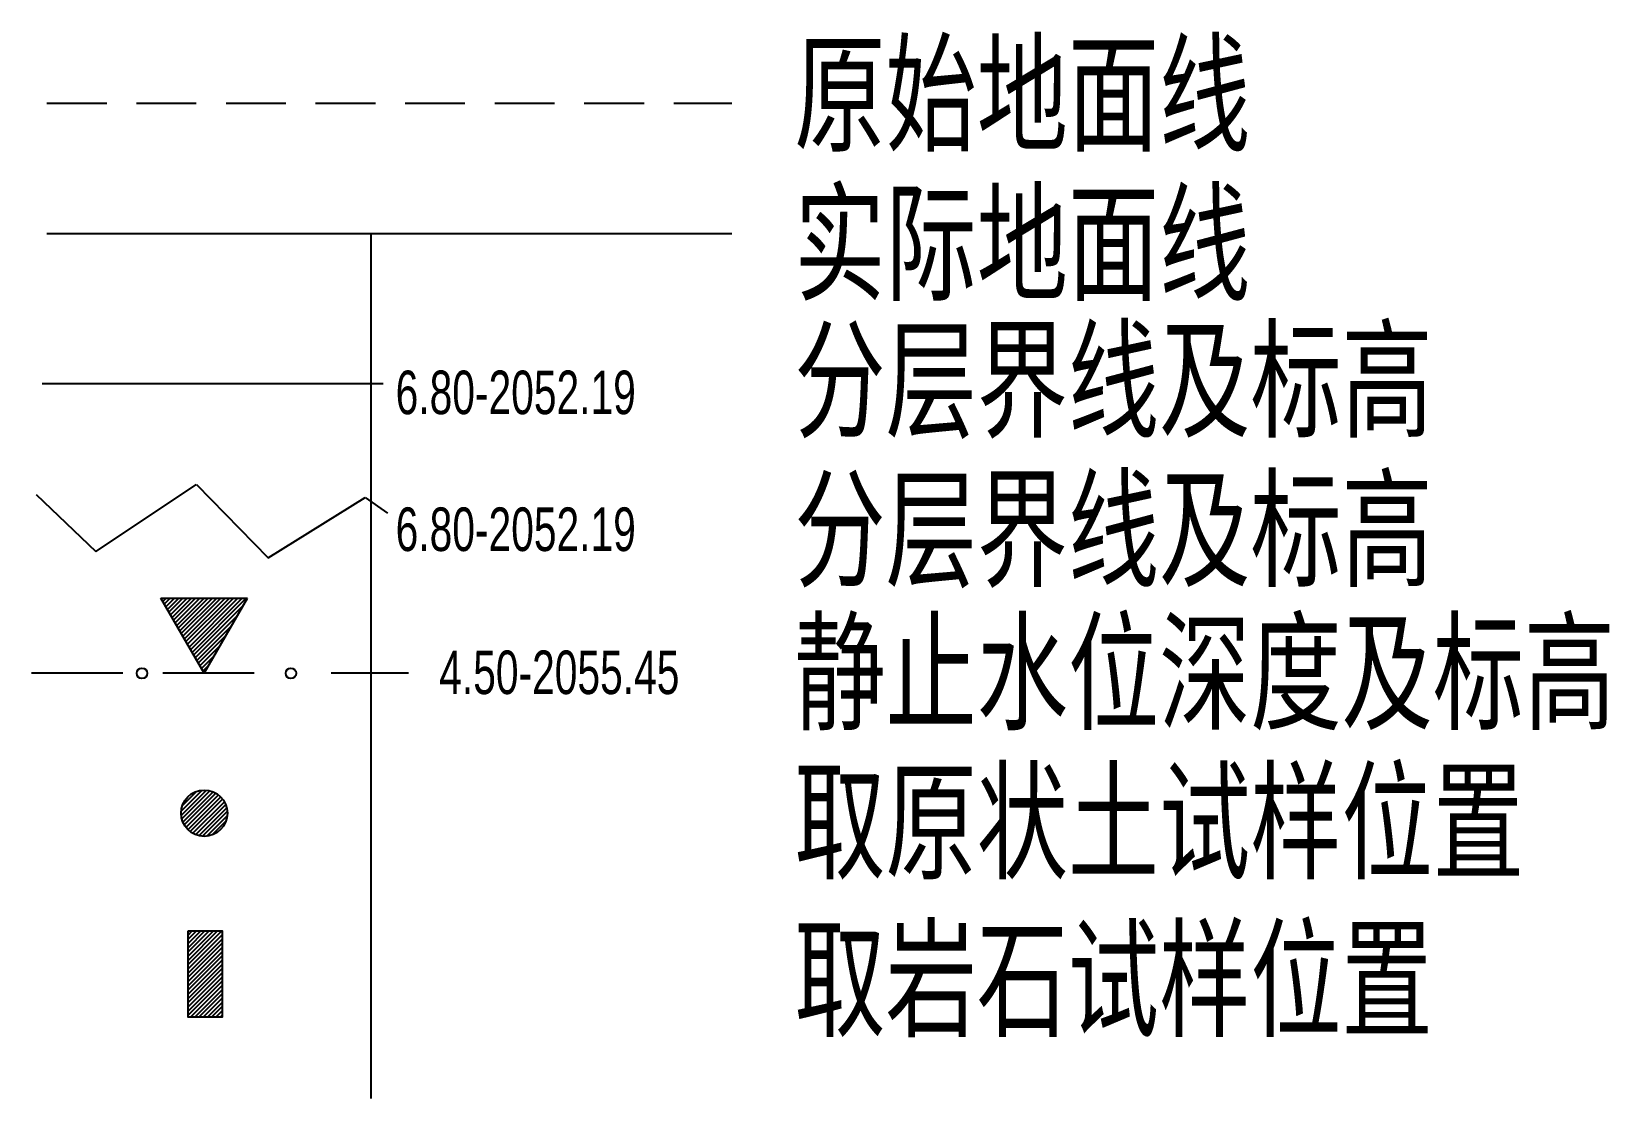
# Model space of a CAD drawing. Extents: x 2.7 to 68.8, y -45.3 to -0.6.
import ezdxf

# ---------------------------------------------------------------- set-up
doc = ezdxf.new("R2010")
doc.units = 0
doc.header["$LTSCALE"] = 10
doc.header["$MEASUREMENT"] = 0
doc.linetypes.add('DASHED2', pattern=[0.375, 0.25, -0.125])
doc.layers.add('GICAD_TLTUKUANG', color=7, linetype='CONTINUOUS')
doc.styles.add('LZ_FONTS_FS', font='hxm.ttf', dxfattribs={"width": 0.7})
pattern_1 = [(45, (-588.95901, 74.85887), (-0.088388348, 0.088388348), [])]

msp = doc.modelspace()

# ---------------------------------------------------------------- hatches: boundary and pattern name
at = {"layer": 'GICAD_TLTUKUANG'}
h = msp.add_hatch(dxfattribs=at)
h.set_pattern_fill('ANSI31', color=256, style=0)
h.set_pattern_definition(pattern_1)
h.paths.add_polyline_path([(9.954, -27.471), (11.769, -24.327), (8.139, -24.327)])
h = msp.add_hatch(dxfattribs=at)
h.set_pattern_fill('ANSI31', color=256, style=0)
h.set_pattern_definition(pattern_1)
edge = h.paths.add_edge_path()
edge.add_arc((9.954, -33.326), 0.97, 0, 360)
h = msp.add_hatch(dxfattribs=at)
h.set_pattern_fill('ANSI31', color=256, style=0)
h.set_pattern_definition(pattern_1)
h.paths.add_polyline_path([(9.28, -38.252), (10.705, -38.252), (10.705, -41.865), (9.28, -41.865)])

# ---------------------------------------------------------------- linework, layer by layer
at = {"layer": 'GICAD_TLTUKUANG', "linetype": 'DASHED2'}
msp.add_line((3.37, -3.601), (32.048, -3.601), dxfattribs=at)
at = {"layer": 'GICAD_TLTUKUANG'}
for p, q in [((32.048, -9.07), (3.37, -9.07)), ((16.927, -9.07), (16.927, -45.267)), ((3.17, -15.343), (17.449, -15.343)), ((5.411, -22.368), (9.626, -19.561)), ((9.626, -19.561), (12.632, -22.641)), ((2.912, -19.99), (5.411, -22.368)), ((12.632, -22.641), (16.692, -20.107)), ((16.692, -20.107), (17.629, -20.77)), ((8.139, -24.327), (11.769, -24.327)), ((9.954, -27.471), (8.139, -24.327)), ((9.954, -27.471), (11.769, -24.327)), ((6.54, -27.471), (2.724, -27.471)), ((12.044, -27.471), (8.228, -27.471)), ((18.502, -27.471), (15.273, -27.471))]:
    msp.add_line(p, q, dxfattribs=at)
msp.add_lwpolyline([(9.28, -38.252), (10.705, -38.252), (10.705, -41.865), (9.28, -41.865)], close=True, dxfattribs=at)
for centre, radius in [((7.348, -27.471), 0.22), ((13.585, -27.471), 0.22), ((9.954, -33.326), 0.97)]:
    msp.add_circle(centre, radius, dxfattribs=at)

# ---------------------------------------------------------------- texts
at = {"layer": 'GICAD_TLTUKUANG', "color": 7, "style": 'LZ_FONTS_FS', "width": 0.7}
for s, p in [('原始地面线', (34.663, -5.2)), ('实际地面线', (34.663, -11.45)), ('分层界线及标高', (34.663, -17.179)), ('分层界线及标高', (34.663, -23.429)), ('静止水位深度及标高', (34.663, -29.418)), ('取原状土试样位置', (34.663, -35.668)), ('取岩石试样位置', (34.663, -42.263))]:
    msp.add_text(s, height=4, dxfattribs=at).set_placement(p)
at = {"layer": 'GICAD_TLTUKUANG', "linetype": 'DASHED2', "style": 'LZ_FONTS_FS', "width": 0.7}
for s, p in [('6.80-2052.19', (17.97, -16.622)), ('6.80-2052.19', (17.97, -22.351)), ('4.50-2055.45', (19.794, -28.34))]:
    msp.add_text(s, height=1.82289, dxfattribs=at).set_placement(p)

doc.saveas('drawing.dxf')
